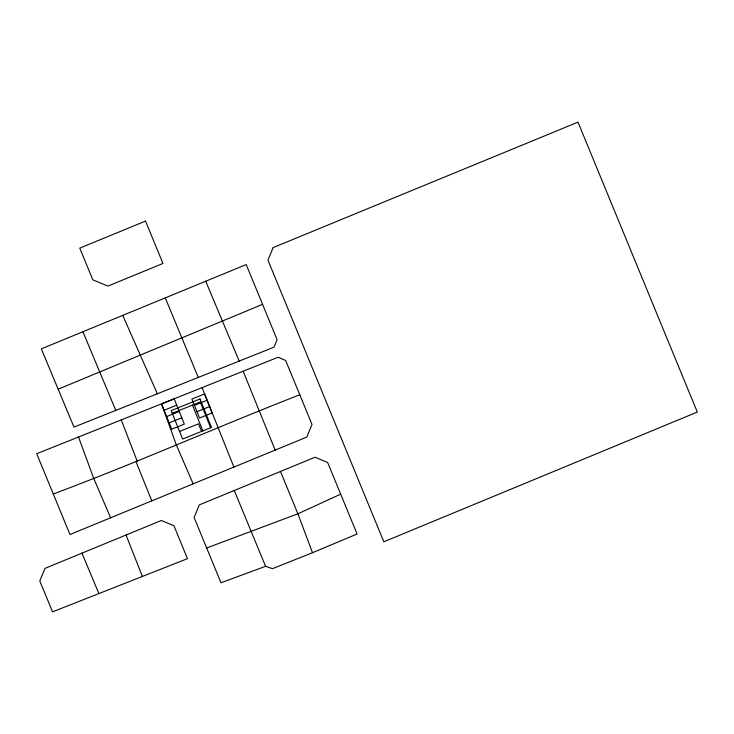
<?xml version="1.0" encoding="UTF-8"?>
<svg xmlns="http://www.w3.org/2000/svg" width="734" height="734" viewBox="0 0 734 734"><rect width="100%" height="100%" fill="white"/><g stroke="black" fill="none" stroke-linecap="round" stroke-linejoin="round"><path stroke-width="1.1" d="M340.677 494.166L297.894 513.809L206.658 547.986L194.097 517.433L199.327 504.873L315.06 457.236L327.648 462.503L357.082 534.003L312.5 552.72L272.47 568.666L265.598 566.318L220.962 582.75L206.658 547.986M53.243 494C136.258 462.998 217.236 426.986 299.775 394.754L312.005 424.509L306.775 437.097L69.969 534.517L36.7 453.722L278.113 357.256L285.627 360.449L299.775 394.754M58.169 389.194L262.579 304.362L246.202 264.579L41.333 348.861L73.978 427.096L273.938 347.2L277.103 339.704L262.579 304.362M81.96 553.161L161.342 520.489L173.93 525.746L187.473 558.666L52.564 611.853L39.783 580.952L45.013 568.364L81.96 553.161L98.778 593.301M164.077 410.251L176.72 405.159M166.627 416.573L179.261 411.48M194.427 405.37L207.071 400.278M169.169 422.894L181.812 417.802M196.978 411.691L209.612 406.599M179.564 431.454L198.519 423.821L201.575 431.399M172.215 413.214L200.318 401.993L210.64 427.757M122.752 315.372L157.36 393.773M193.143 483.862L176.197 444.565L161.508 403.856M110.632 517.791L93.704 478.357L78.529 437.024M205.731 281.232L239.192 361.073M82.914 331.75L115.779 410.398M165.242 297.876L198.29 377.423M265.598 566.318L234.265 490.486M280.48 471.467L297.894 513.809L312.5 552.72M243.147 371.239L275.167 450.098M192.464 405.131L202.841 430.895M136.139 461.952L151.782 500.863M202.079 387.644L233.907 467.081M126.055 535.013L142.295 576.291M121.257 419.931L137.331 461.493M273.176 247.578L267.947 260.139L383.836 541.793L697.3 412.058L577.997 122.147L273.176 247.578M145.506 221.09L79.758 248.12L92.805 279.81L107.907 286.104L162.948 263.46L145.506 221.09M174.169 398.846L161.535 403.939L171.719 429.216L184.353 424.124L174.169 398.846M204.52 393.965L191.886 399.057L199.52 418.013L212.163 412.921L204.52 393.965M200.015 398.966L171.16 410.59L182.619 439.042L211.475 427.417L200.015 398.966"/></g></svg>
